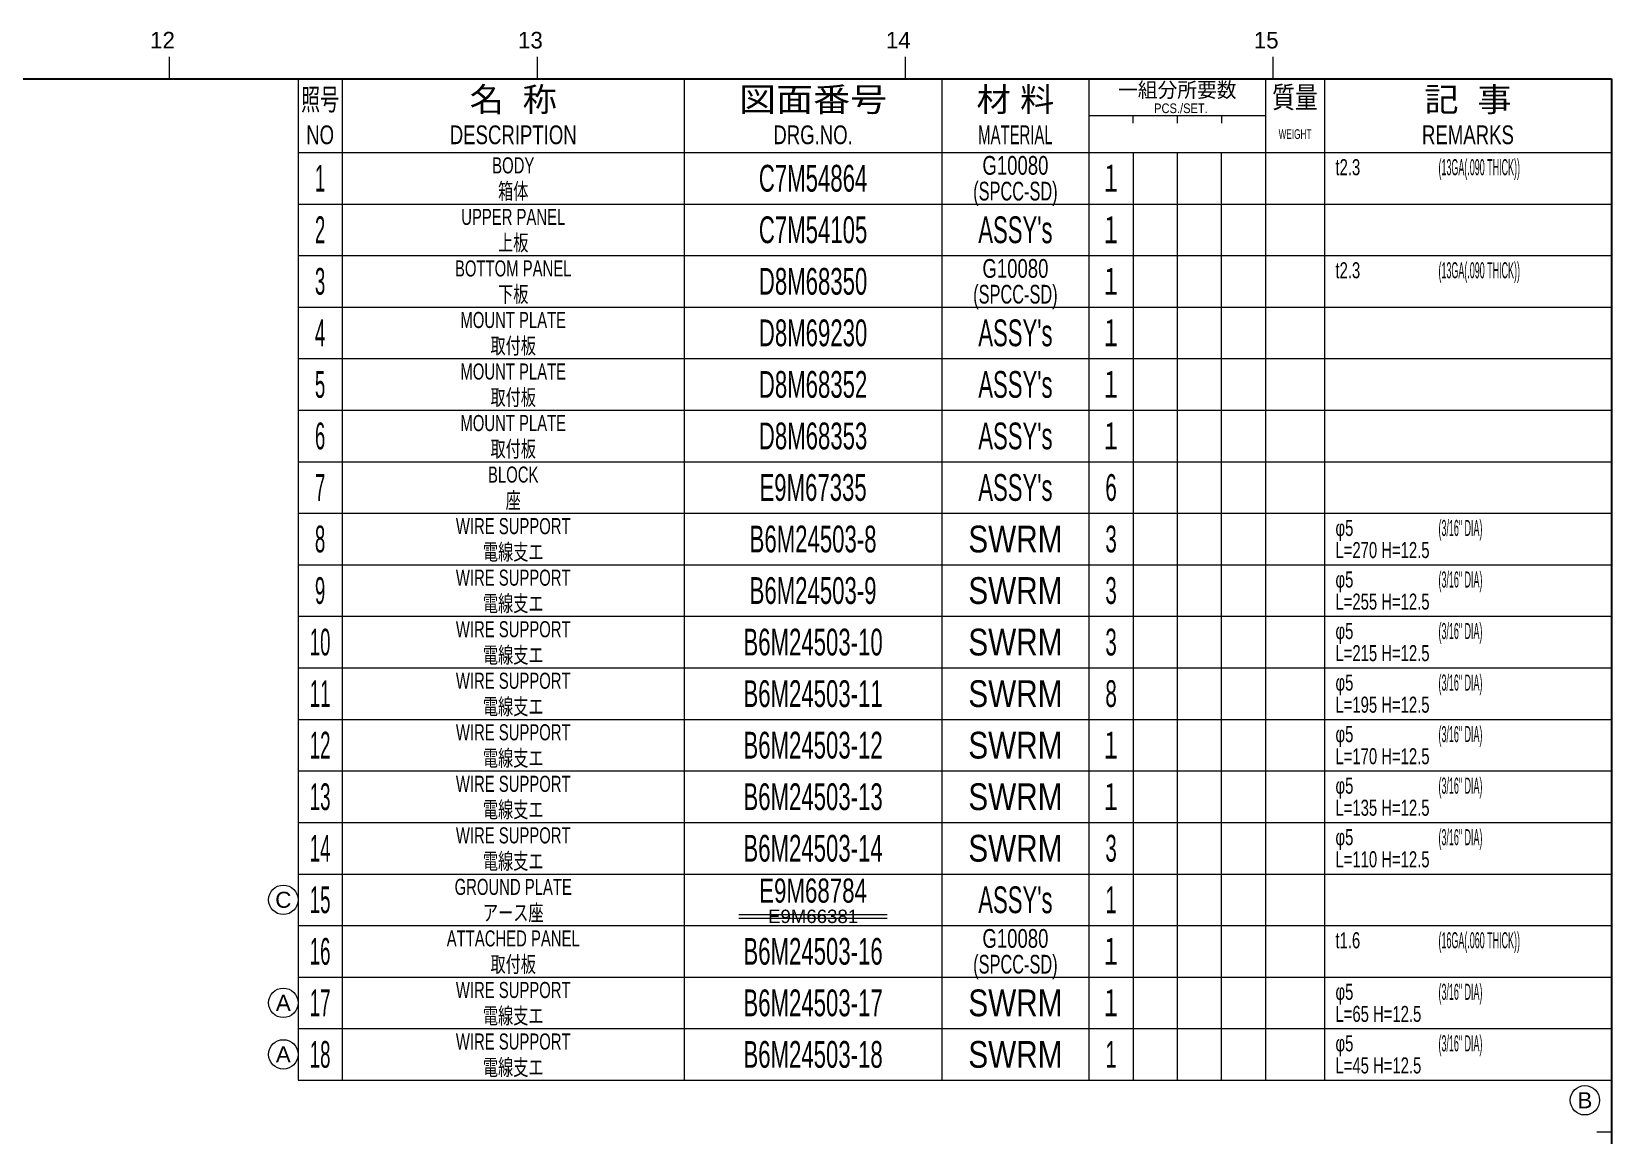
# Model space of a CAD drawing. Header units: millimetres. Extents: x 10 to 832, y 7 to 590.
# Drawn here: x 616.8 to 831.5, y 440.5 to 590.4 of the extents above; entities that cross this region are included whole.
import ezdxf
from ezdxf.enums import TextEntityAlignment as Align

# ---------------------------------------------------------------- set-up
doc = ezdxf.new("R2010")
doc.units = ezdxf.units.MM
for name, color, linetype in [('図面枠B6M', 7, 'Continuous'), ('表題、部品表_01', 7, 'Continuous'), ('表題、部品表_02', 7, 'Continuous'), ('表題、部品表_03', 7, 'Continuous'), ('表題、部品表_Layer1', 7, 'Continuous')]:
    doc.layers.add(name, color=color, linetype=linetype)
doc.styles.add('HG丸ｺﾞｼｯｸM-PRO', font='')
doc.styles.get('HG丸ｺﾞｼｯｸM-PRO').set_extended_font_data('HG丸ｺﾞｼｯｸM-PRO')

# ---------------------------------------------------------------- blocks, each defined once
blk = doc.blocks.new('BLKF023')
at = {"layer": '図面枠B6M', "color": 4, "linetype": 'Continuous', "lineweight": 13}
for p, q in [((635.5, 587), (635.5, 584)), ((685.5, 587), (685.5, 584)), ((735.5, 587), (735.5, 584)), ((785.5, 587), (785.5, 584)), ((829.5, 567), (831.5, 567)), ((829.5, 560), (831.5, 560)), ((829.5, 553), (831.5, 553)), ((829.5, 546), (831.5, 546)), ((829.5, 539), (831.5, 539)), ((829.5, 532), (831.5, 532)), ((829.5, 525), (831.5, 525)), ((829.5, 518), (831.5, 518)), ((829.5, 511), (831.5, 511)), ((829.5, 504), (831.5, 504)), ((829.5, 497), (831.5, 497)), ((829.5, 490), (831.5, 490)), ((829.5, 483), (831.5, 483)), ((829.5, 476), (831.5, 476)), ((829.5, 469), (831.5, 469)), ((829.5, 462), (831.5, 462)), ((829.5, 455), (831.5, 455)), ((829.5, 448), (831.5, 448)), ((829.5, 441), (831.5, 441))]:
    blk.add_line(p, q, dxfattribs=at)
at = {"layer": '図面枠B6M', "color": 2, "linetype": 'Continuous', "lineweight": 25}
for p, q in [((35.5, 584), (831.5, 584)), ((831.5, 584), (831.5, 15))]:
    blk.add_line(p, q, dxfattribs=at)
at = {"layer": '図面枠B6M', "color": 4, "linetype": 'Continuous', "lineweight": 13, "style": 'HG丸ｺﾞｼｯｸM-PRO', "width": 1.003994}
for s, p in [('12', (632.9, 587.45)), ('13', (682.9, 587.45)), ('14', (732.9, 587.45)), ('15', (782.9, 587.45))]:
    blk.add_text(s, height=2.255, dxfattribs=at).set_placement(p, align=Align.BOTTOM_LEFT)
blk = doc.blocks.new('BLKF025')
at = {"layer": '表題、部品表_02', "color": 4, "linetype": 'Continuous', "lineweight": 13}
for p, q in [((653, 574), (653, 567)), ((653, 574), (831.5, 574)), ((659, 574), (659, 567)), ((705.5, 574), (705.5, 567)), ((740.5, 574), (740.5, 567)), ((760.5, 574), (760.5, 567)), ((766.5, 574), (766.5, 567)), ((772.5, 574), (772.5, 567)), ((778.5, 567), (778.5, 574)), ((784.5, 574), (784.5, 567)), ((792.5, 574), (792.5, 567)), ((831.5, 574), (831.5, 567)), ((653, 567), (831.5, 567))]:
    blk.add_line(p, q, dxfattribs=at)
blk = doc.blocks.new('BLKF027')
at = {"layer": '表題、部品表_02', "color": 4, "linetype": 'Continuous', "lineweight": 13}
for p, q in [((653, 567), (653, 560)), ((653, 567), (831.5, 567)), ((659, 567), (659, 560)), ((705.5, 567), (705.5, 560)), ((740.5, 567), (740.5, 560)), ((760.5, 567), (760.5, 560)), ((766.5, 567), (766.5, 560)), ((772.5, 567), (772.5, 560)), ((778.5, 560), (778.5, 567)), ((784.5, 567), (784.5, 560)), ((792.5, 567), (792.5, 560)), ((831.5, 567), (831.5, 560)), ((653, 560), (831.5, 560))]:
    blk.add_line(p, q, dxfattribs=at)
blk = doc.blocks.new('BLKF050')
at = {"layer": '表題、部品表_02', "color": 4, "linetype": 'Continuous', "lineweight": 13}
for p, q in [((653, 560), (653, 553)), ((653, 560), (831.5, 560)), ((659, 560), (659, 553)), ((705.5, 560), (705.5, 553)), ((740.5, 560), (740.5, 553)), ((760.5, 560), (760.5, 553)), ((766.5, 560), (766.5, 553)), ((772.5, 560), (772.5, 553)), ((778.5, 553), (778.5, 560)), ((784.5, 560), (784.5, 553)), ((792.5, 560), (792.5, 553)), ((831.5, 560), (831.5, 553)), ((653, 553), (831.5, 553))]:
    blk.add_line(p, q, dxfattribs=at)
blk = doc.blocks.new('BLKF052')
at = {"layer": '表題、部品表_02', "color": 4, "linetype": 'Continuous', "lineweight": 13}
for p, q in [((653, 553), (653, 546)), ((653, 553), (831.5, 553)), ((659, 553), (659, 546)), ((705.5, 553), (705.5, 546)), ((740.5, 553), (740.5, 546)), ((760.5, 553), (760.5, 546)), ((766.5, 553), (766.5, 546)), ((772.5, 553), (772.5, 546)), ((778.5, 546), (778.5, 553)), ((784.5, 553), (784.5, 546)), ((792.5, 553), (792.5, 546)), ((831.5, 553), (831.5, 546)), ((653, 546), (831.5, 546))]:
    blk.add_line(p, q, dxfattribs=at)
blk = doc.blocks.new('BLKF054')
at = {"layer": '表題、部品表_02', "color": 4, "linetype": 'Continuous', "lineweight": 13}
for p, q in [((653, 546), (653, 539)), ((653, 546), (831.5, 546)), ((659, 546), (659, 539)), ((705.5, 546), (705.5, 539)), ((740.5, 546), (740.5, 539)), ((760.5, 546), (760.5, 539)), ((766.5, 546), (766.5, 539)), ((772.5, 546), (772.5, 539)), ((778.5, 539), (778.5, 546)), ((784.5, 546), (784.5, 539)), ((792.5, 546), (792.5, 539)), ((831.5, 546), (831.5, 539)), ((653, 539), (831.5, 539))]:
    blk.add_line(p, q, dxfattribs=at)
blk = doc.blocks.new('BLKF056')
at = {"layer": '表題、部品表_02', "color": 4, "linetype": 'Continuous', "lineweight": 13}
for p, q in [((653, 539), (653, 532)), ((653, 539), (831.5, 539)), ((659, 539), (659, 532)), ((705.5, 539), (705.5, 532)), ((740.5, 539), (740.5, 532)), ((760.5, 539), (760.5, 532)), ((766.5, 539), (766.5, 532)), ((772.5, 539), (772.5, 532)), ((778.5, 532), (778.5, 539)), ((784.5, 539), (784.5, 532)), ((792.5, 539), (792.5, 532)), ((831.5, 539), (831.5, 532)), ((653, 532), (831.5, 532))]:
    blk.add_line(p, q, dxfattribs=at)
blk = doc.blocks.new('BLKF058')
at = {"layer": '表題、部品表_02', "color": 4, "linetype": 'Continuous', "lineweight": 13}
for p, q in [((653, 518), (653, 511)), ((653, 518), (831.5, 518)), ((659, 518), (659, 511)), ((705.5, 518), (705.5, 511)), ((740.5, 518), (740.5, 511)), ((760.5, 518), (760.5, 511)), ((766.5, 518), (766.5, 511)), ((772.5, 518), (772.5, 511)), ((778.5, 511), (778.5, 518)), ((784.5, 518), (784.5, 511)), ((792.5, 518), (792.5, 511)), ((831.5, 518), (831.5, 511)), ((653, 511), (831.5, 511))]:
    blk.add_line(p, q, dxfattribs=at)
blk = doc.blocks.new('BLKF060')
at = {"layer": '表題、部品表_02', "color": 4, "linetype": 'Continuous', "lineweight": 13}
for p, q in [((653, 511), (653, 504)), ((653, 511), (831.5, 511)), ((659, 511), (659, 504)), ((705.5, 511), (705.5, 504)), ((740.5, 511), (740.5, 504)), ((760.5, 511), (760.5, 504)), ((766.5, 511), (766.5, 504)), ((772.5, 511), (772.5, 504)), ((778.5, 504), (778.5, 511)), ((784.5, 511), (784.5, 504)), ((792.5, 511), (792.5, 504)), ((831.5, 511), (831.5, 504)), ((653, 504), (831.5, 504))]:
    blk.add_line(p, q, dxfattribs=at)
blk = doc.blocks.new('BLKF062')
at = {"layer": '表題、部品表_02', "color": 4, "linetype": 'Continuous', "lineweight": 13}
for p, q in [((653, 504), (653, 497)), ((653, 504), (831.5, 504)), ((659, 504), (659, 497)), ((705.5, 504), (705.5, 497)), ((740.5, 504), (740.5, 497)), ((760.5, 504), (760.5, 497)), ((766.5, 504), (766.5, 497)), ((772.5, 504), (772.5, 497)), ((778.5, 497), (778.5, 504)), ((784.5, 504), (784.5, 497)), ((792.5, 504), (792.5, 497)), ((831.5, 504), (831.5, 497)), ((653, 497), (831.5, 497))]:
    blk.add_line(p, q, dxfattribs=at)
blk = doc.blocks.new('BLKF064')
at = {"layer": '表題、部品表_02', "color": 4, "linetype": 'Continuous', "lineweight": 13}
for p, q in [((653, 497), (653, 490)), ((653, 497), (831.5, 497)), ((659, 497), (659, 490)), ((705.5, 497), (705.5, 490)), ((740.5, 497), (740.5, 490)), ((760.5, 497), (760.5, 490)), ((766.5, 497), (766.5, 490)), ((772.5, 497), (772.5, 490)), ((778.5, 490), (778.5, 497)), ((784.5, 497), (784.5, 490)), ((792.5, 497), (792.5, 490)), ((831.5, 497), (831.5, 490)), ((653, 490), (831.5, 490))]:
    blk.add_line(p, q, dxfattribs=at)
blk = doc.blocks.new('BLKF066')
at = {"layer": '表題、部品表_02', "color": 4, "linetype": 'Continuous', "lineweight": 13}
for p, q in [((653, 490), (653, 483)), ((653, 490), (831.5, 490)), ((659, 490), (659, 483)), ((705.5, 490), (705.5, 483)), ((740.5, 490), (740.5, 483)), ((760.5, 490), (760.5, 483)), ((766.5, 490), (766.5, 483)), ((772.5, 490), (772.5, 483)), ((778.5, 483), (778.5, 490)), ((784.5, 490), (784.5, 483)), ((792.5, 490), (792.5, 483)), ((831.5, 490), (831.5, 483)), ((653, 483), (831.5, 483))]:
    blk.add_line(p, q, dxfattribs=at)
blk = doc.blocks.new('BLKF068')
at = {"layer": '表題、部品表_02', "color": 4, "linetype": 'Continuous', "lineweight": 13}
for p, q in [((653, 483), (653, 476)), ((653, 483), (831.5, 483)), ((659, 483), (659, 476)), ((705.5, 483), (705.5, 476)), ((740.5, 483), (740.5, 476)), ((760.5, 483), (760.5, 476)), ((766.5, 483), (766.5, 476)), ((772.5, 483), (772.5, 476)), ((778.5, 476), (778.5, 483)), ((784.5, 483), (784.5, 476)), ((792.5, 483), (792.5, 476)), ((831.5, 483), (831.5, 476)), ((653, 476), (831.5, 476))]:
    blk.add_line(p, q, dxfattribs=at)
blk = doc.blocks.new('BLKF070')
at = {"layer": '表題、部品表_02', "color": 4, "linetype": 'Continuous', "lineweight": 13}
for p, q in [((653, 532), (653, 525)), ((653, 532), (831.5, 532)), ((659, 532), (659, 525)), ((705.5, 532), (705.5, 525)), ((740.5, 532), (740.5, 525)), ((760.5, 532), (760.5, 525)), ((766.5, 532), (766.5, 525)), ((772.5, 532), (772.5, 525)), ((778.5, 525), (778.5, 532)), ((784.5, 532), (784.5, 525)), ((792.5, 532), (792.5, 525)), ((831.5, 532), (831.5, 525)), ((653, 525), (831.5, 525))]:
    blk.add_line(p, q, dxfattribs=at)
blk = doc.blocks.new('BLKF072')
at = {"layer": '表題、部品表_02', "color": 4, "linetype": 'Continuous', "lineweight": 13}
for p, q in [((653, 525), (653, 518)), ((653, 525), (831.5, 525)), ((659, 525), (659, 518)), ((705.5, 525), (705.5, 518)), ((740.5, 525), (740.5, 518)), ((760.5, 525), (760.5, 518)), ((766.5, 525), (766.5, 518)), ((772.5, 525), (772.5, 518)), ((778.5, 518), (778.5, 525)), ((784.5, 525), (784.5, 518)), ((792.5, 525), (792.5, 518)), ((831.5, 525), (831.5, 518)), ((653, 518), (831.5, 518))]:
    blk.add_line(p, q, dxfattribs=at)
blk = doc.blocks.new('BLKF298')
at = {"layer": '表題、部品表_02', "color": 4, "linetype": 'Continuous', "lineweight": 13}
for p, q in [((653, 476), (653, 469)), ((653, 476), (831.5, 476)), ((659, 476), (659, 469)), ((705.5, 476), (705.5, 469)), ((740.5, 476), (740.5, 469)), ((760.5, 476), (760.5, 469)), ((766.5, 476), (766.5, 469)), ((772.5, 476), (772.5, 469)), ((778.5, 469), (778.5, 476)), ((784.5, 476), (784.5, 469)), ((792.5, 476), (792.5, 469)), ((831.5, 476), (831.5, 469)), ((653, 469), (831.5, 469))]:
    blk.add_line(p, q, dxfattribs=at)
blk = doc.blocks.new('BLKF302')
at = {"layer": '表題、部品表_01', "color": 4, "linetype": 'Continuous', "lineweight": 13}
for p, q in [((653, 584), (653, 574)), ((653, 584), (831.5, 584)), ((659, 584), (659, 574)), ((705.5, 584), (705.5, 574)), ((740.5, 584), (740.5, 574)), ((760.5, 584), (760.5, 574)), ((784.5, 584), (784.5, 574)), ((792.5, 584), (792.5, 574)), ((831.5, 584), (831.5, 574)), ((760.5, 579), (784.5, 579)), ((766.5, 578), (766.5, 579)), ((772.5, 579), (772.5, 578)), ((778.5, 579), (778.5, 578)), ((653, 574), (831.5, 574))]:
    blk.add_line(p, q, dxfattribs=at)
at = {"layer": '表題、部品表_01', "color": 3, "linetype": 'Continuous', "lineweight": 35, "style": 'HG丸ｺﾞｼｯｸM-PRO'}
for s, height, width, p in [('照号', 2.909, 0.651535, (656, 581.2)), ('名  称', 3.273, 1.042426, (682.25, 581.2)), ('図面番号', 3.273, 1.127518, (723, 581.2)), ('材 料', 3.273, 1.042439, (750.5, 581.2)), ('一組分所要数', 2.036, 0.966638, (772.5, 582.5)), ('質量', 2.909, 0.781842, (788.5, 581.5)), ('記  事', 3.273, 1.042426, (812, 581.2)), ('PCS./SET.', 1.309, 0.862935, (773, 580)), ('NO', 2.545, 0.740841, (656, 576.4)), ('DESCRIPTION', 2.5455, 0.741365, (682.25, 576.4)), ('DRG.NO.', 2.545, 0.741189, (723, 576.4)), ('MATERIAL', 2.545, 0.594756, (750.5, 576.4)), ('REMARKS', 2.545, 0.742803, (812, 576.4)), ('WEIGHT', 1.309, 0.635507, (788.5, 576.5))]:
    blk.add_text(s, height=height, dxfattribs=dict(at, width=width)).set_placement(p, align=Align.MIDDLE_CENTER)
blk = doc.blocks.new('BLKF301')
at = {"layer": '表題、部品表_01', "color": 3, "linetype": 'Continuous', "lineweight": 13}
blk.add_blockref('BLKF302', (0, 0), dxfattribs=at)
blk = doc.blocks.new('BLKF303')
at = {"layer": '表題、部品表_02', "color": 4, "linetype": 'Continuous', "lineweight": 13}
for p, q in [((653, 469), (653, 462)), ((653, 469), (831.5, 469)), ((659, 469), (659, 462)), ((705.5, 469), (705.5, 462)), ((740.5, 469), (740.5, 462)), ((760.5, 469), (760.5, 462)), ((766.5, 469), (766.5, 462)), ((772.5, 469), (772.5, 462)), ((778.5, 462), (778.5, 469)), ((784.5, 469), (784.5, 462)), ((792.5, 469), (792.5, 462)), ((831.5, 469), (831.5, 462)), ((653, 462), (831.5, 462))]:
    blk.add_line(p, q, dxfattribs=at)
blk = doc.blocks.new('BLKF345')
at = {"layer": '表題、部品表_02', "color": 4, "linetype": 'Continuous', "lineweight": 13}
for p, q in [((653, 462), (653, 455)), ((653, 462), (831.5, 462)), ((659, 462), (659, 455)), ((705.5, 462), (705.5, 455)), ((740.5, 462), (740.5, 455)), ((760.5, 462), (760.5, 455)), ((766.5, 462), (766.5, 455)), ((772.5, 462), (772.5, 455)), ((778.5, 455), (778.5, 462)), ((784.5, 462), (784.5, 455)), ((792.5, 462), (792.5, 455)), ((831.5, 462), (831.5, 455)), ((653, 455), (831.5, 455))]:
    blk.add_line(p, q, dxfattribs=at)
blk = doc.blocks.new('BLKF347')
at = {"layer": '表題、部品表_02', "color": 4, "linetype": 'Continuous', "lineweight": 13}
for p, q in [((653, 455), (653, 448)), ((653, 455), (831.5, 455)), ((659, 455), (659, 448)), ((705.5, 455), (705.5, 448)), ((740.5, 455), (740.5, 448)), ((760.5, 455), (760.5, 448)), ((766.5, 455), (766.5, 448)), ((772.5, 455), (772.5, 448)), ((778.5, 448), (778.5, 455)), ((784.5, 455), (784.5, 448)), ((792.5, 455), (792.5, 448)), ((831.5, 455), (831.5, 448)), ((653, 448), (831.5, 448))]:
    blk.add_line(p, q, dxfattribs=at)
blk = doc.blocks.new('BLKF447')
at = {"layer": '表題、部品表_Layer1', "color": 4, "linetype": 'Continuous', "lineweight": 13}
blk.add_circle((651, 451.5), 2, dxfattribs=at)
at = {"layer": '表題、部品表_Layer1', "color": 4, "linetype": 'Continuous', "lineweight": 13, "style": 'HG丸ｺﾞｼｯｸM-PRO', "width": 1.042301}
blk.add_text('A', height=2.18, dxfattribs=at).set_placement((651, 451.5), align=Align.MIDDLE_CENTER)
blk = doc.blocks.new('BLKF448')
at = {"layer": '表題、部品表_Layer1', "color": 4, "linetype": 'Continuous', "lineweight": 13}
blk.add_circle((651, 458.5), 2, dxfattribs=at)
at = {"layer": '表題、部品表_Layer1', "color": 4, "linetype": 'Continuous', "lineweight": 13, "style": 'HG丸ｺﾞｼｯｸM-PRO', "width": 1.042301}
blk.add_text('A', height=2.18, dxfattribs=at).set_placement((651, 458.5), align=Align.MIDDLE_CENTER)
blk = doc.blocks.new('BLKF460')
at = {"layer": '表題、部品表_Layer1', "color": 4, "linetype": 'Continuous', "lineweight": 13}
blk.add_circle((827.9, 445.27), 2, dxfattribs=at)
at = {"layer": '表題、部品表_Layer1', "color": 4, "linetype": 'Continuous', "lineweight": 13, "style": 'HG丸ｺﾞｼｯｸM-PRO', "width": 1.04272}
blk.add_text('B', height=2.18, dxfattribs=at).set_placement((827.9, 445.27), align=Align.MIDDLE_CENTER)
blk = doc.blocks.new('BLKF463')
at = {"layer": '表題、部品表_Layer1', "color": 4, "linetype": 'Continuous', "lineweight": 13}
blk.add_circle((651, 472.5), 2, dxfattribs=at)
at = {"layer": '表題、部品表_Layer1', "color": 4, "linetype": 'Continuous', "lineweight": 13, "style": 'HG丸ｺﾞｼｯｸM-PRO', "width": 1.042931}
blk.add_text('C', height=2.18, dxfattribs=at).set_placement((651, 472.5), align=Align.MIDDLE_CENTER)

msp = doc.modelspace()

# ---------------------------------------------------------------- linework, layer by layer
at = {"layer": '表題、部品表_Layer1', "color": 4, "linetype": 'Continuous', "lineweight": 13}
for p, q in [((712.91, 470.5), (733.09, 470.5)), ((712.91, 470), (733.09, 470))]:
    msp.add_line(p, q, dxfattribs=at)

# ---------------------------------------------------------------- block references
at = {"layer": '図面枠B6M', "color": 4, "linetype": 'Continuous', "lineweight": 13}
msp.add_blockref('BLKF023', (0, 0), dxfattribs=at)
at = {"layer": '表題、部品表_01', "color": 3, "linetype": 'Continuous', "lineweight": 13}
msp.add_blockref('BLKF301', (0, 0), dxfattribs=at)
at = {"layer": '表題、部品表_02', "color": 4, "linetype": 'Continuous', "lineweight": 13}
for name in ['BLKF025', 'BLKF027', 'BLKF050', 'BLKF052', 'BLKF054', 'BLKF056', 'BLKF070', 'BLKF072', 'BLKF058', 'BLKF060', 'BLKF062', 'BLKF064', 'BLKF066', 'BLKF068', 'BLKF298', 'BLKF303', 'BLKF345', 'BLKF347']:
    msp.add_blockref(name, (0, 0), dxfattribs=at)
at = {"layer": '表題、部品表_Layer1', "color": 4, "linetype": 'Continuous', "lineweight": 13}
for name in ['BLKF463', 'BLKF448', 'BLKF447', 'BLKF460']:
    msp.add_blockref(name, (0, 0), dxfattribs=at)

# ---------------------------------------------------------------- texts
at = {"layer": '表題、部品表_03', "color": 3, "linetype": 'Continuous', "lineweight": 35, "style": 'HG丸ｺﾞｼｯｸM-PRO'}
for s, height, width, p in [('BODY', 2.182, 0.693212, (682.25, 572.25)), ('G10080', 2.545, 0.740408, (750.5, 572.25)), ('1', 3.64, 0.521199, (656, 570.5)), ('C7M54864', 3.636, 0.619792, (723, 570.5)), ('１', 3.64, 0.578238, (763.5, 570.5)), ('箱体', 2.182, 0.692256, (682.25, 568.75)), ('(SPCC-SD)', 2.545, 0.652377, (750.5, 568.75)), ('2', 3.64, 0.521199, (656, 563.5)), ('UPPER PANEL', 2.1818, 0.691487, (682.25, 565.25)), ('C7M54105', 3.636, 0.619792, (723, 563.5)), ("ASSY's", 3.636, 0.617769, (750.5, 563.5)), ('１', 3.64, 0.578238, (763.5, 563.5)), ('上板', 2.182, 0.692256, (682.25, 561.75)), ('3', 3.64, 0.521199, (656, 556.5)), ('BOTTOM PANEL', 2.1818, 0.692642, (682.25, 558.25)), ('D8M68350', 3.636, 0.619412, (723, 556.5)), ('G10080', 2.545, 0.740408, (750.5, 558.25)), ('１', 3.64, 0.578238, (763.5, 556.5)), ('下板', 2.182, 0.692256, (682.25, 554.75)), ('(SPCC-SD)', 2.545, 0.652377, (750.5, 554.75)), ('MOUNT PLATE', 2.1818, 0.692407, (682.25, 551.25)), ('4', 3.64, 0.521199, (656, 549.5)), ('D8M69230', 3.636, 0.619412, (723, 549.5)), ("ASSY's", 3.636, 0.617769, (750.5, 549.5)), ('１', 3.64, 0.578238, (763.5, 549.5)), ('取付板', 2.182, 0.692256, (682.25, 547.75)), ('MOUNT PLATE', 2.1818, 0.692407, (682.25, 544.25)), ('5', 3.64, 0.521199, (656, 542.5)), ('D8M68352', 3.636, 0.619412, (723, 542.5)), ("ASSY's", 3.636, 0.617769, (750.5, 542.5)), ('１', 3.64, 0.578238, (763.5, 542.5)), ('取付板', 2.182, 0.692256, (682.25, 540.75)), ('6', 3.64, 0.521199, (656, 535.5)), ('MOUNT PLATE', 2.1818, 0.692407, (682.25, 537.25)), ('D8M68353', 3.636, 0.619412, (723, 535.5)), ("ASSY's", 3.636, 0.617769, (750.5, 535.5)), ('１', 3.64, 0.578238, (763.5, 535.5)), ('取付板', 2.182, 0.692256, (682.25, 533.75)), ('BLOCK', 2.182, 0.693284, (682.25, 530.25)), ('E9M67335', 3.636, 0.619819, (723, 528.5)), ("ASSY's", 3.636, 0.617769, (750.5, 528.5)), ('6', 3.64, 0.576062, (763.5, 528.5)), ('7', 3.64, 0.521199, (656, 528.5)), ('座', 2.18, 0.692256, (682.25, 526.75)), ('WIRE SUPPORT', 2.1818, 0.691856, (682.25, 523.25)), ('8', 3.64, 0.521199, (656, 521.5)), ('B6M24503-8', 3.636, 0.619572, (723, 521.5)), ('SWRM', 3.636, 0.830719, (750.5, 521.5)), ('3', 3.64, 0.576062, (763.5, 521.5)), ('電線支エ', 2.182, 0.692256, (682.25, 519.75)), ('9', 3.64, 0.521199, (656, 514.5)), ('WIRE SUPPORT', 2.1818, 0.691856, (682.25, 516.25)), ('B6M24503-9', 3.636, 0.619572, (723, 514.5)), ('SWRM', 3.636, 0.830719, (750.5, 514.5)), ('3', 3.64, 0.576062, (763.5, 514.5)), ('電線支エ', 2.182, 0.692256, (682.25, 512.75)), ('10', 3.636, 0.521199, (656, 507.5)), ('WIRE SUPPORT', 2.1818, 0.691856, (682.25, 509.25)), ('B6M24503-10', 3.6364, 0.619606, (723, 507.5)), ('SWRM', 3.636, 0.830719, (750.5, 507.5)), ('3', 3.64, 0.576062, (763.5, 507.5)), ('電線支エ', 2.182, 0.692256, (682.25, 505.75)), ('WIRE SUPPORT', 2.1818, 0.691856, (682.25, 502.25)), ('11', 3.636, 0.521199, (656, 500.5)), ('B6M24503-11', 3.6364, 0.619606, (723, 500.5)), ('SWRM', 3.636, 0.830719, (750.5, 500.5)), ('8', 3.64, 0.576062, (763.5, 500.5)), ('電線支エ', 2.182, 0.692256, (682.25, 498.75)), ('WIRE SUPPORT', 2.1818, 0.691856, (682.25, 495.25)), ('12', 3.636, 0.521199, (656, 493.5)), ('B6M24503-12', 3.6364, 0.619606, (723, 493.5)), ('SWRM', 3.636, 0.830719, (750.5, 493.5)), ('１', 3.64, 0.578238, (763.5, 493.5)), ('電線支エ', 2.182, 0.692256, (682.25, 491.75)), ('13', 3.636, 0.521199, (656, 486.5)), ('WIRE SUPPORT', 2.1818, 0.691856, (682.25, 488.25)), ('B6M24503-13', 3.6364, 0.619606, (723, 486.5)), ('SWRM', 3.636, 0.830719, (750.5, 486.5)), ('１', 3.64, 0.578238, (763.5, 486.5)), ('電線支エ', 2.182, 0.692256, (682.25, 484.75)), ('14', 3.636, 0.521199, (656, 479.5)), ('WIRE SUPPORT', 2.1818, 0.691856, (682.25, 481.25)), ('B6M24503-14', 3.6364, 0.619606, (723, 479.5)), ('SWRM', 3.636, 0.830719, (750.5, 479.5)), ('3', 3.64, 0.576062, (763.5, 479.5)), ('電線支エ', 2.182, 0.692256, (682.25, 477.75)), ('GROUND PLATE', 2.1818, 0.69201, (682.25, 474.25)), ('E9M68784', 3.273, 0.691595, (723, 473.75)), ('15', 3.636, 0.521199, (656, 472.5)), ("ASSY's", 3.636, 0.617769, (750.5, 472.5)), ('1', 3.64, 0.576062, (763.5, 472.5)), ('アース座', 2.182, 0.692256, (682.25, 470.75)), ('ATTACHED PANEL', 2.1818, 0.692606, (682.25, 467.25)), ('G10080', 2.545, 0.740408, (750.5, 467.25)), ('16', 3.636, 0.521199, (656, 465.5)), ('B6M24503-16', 3.6364, 0.619606, (723, 465.5)), ('１', 3.64, 0.578238, (763.5, 465.5)), ('取付板', 2.182, 0.692256, (682.25, 463.75)), ('(SPCC-SD)', 2.545, 0.652377, (750.5, 463.75)), ('17', 3.636, 0.521199, (656, 458.5)), ('WIRE SUPPORT', 2.1818, 0.691856, (682.25, 460.25)), ('B6M24503-17', 3.6364, 0.619606, (723, 458.5)), ('SWRM', 3.636, 0.830719, (750.5, 458.5)), ('１', 3.64, 0.578238, (763.5, 458.5)), ('電線支エ', 2.182, 0.692256, (682.25, 456.75)), ('18', 3.636, 0.521199, (656, 451.5)), ('WIRE SUPPORT', 2.1818, 0.691856, (682.25, 453.25)), ('B6M24503-18', 3.6364, 0.619606, (723, 451.5)), ('SWRM', 3.636, 0.830719, (750.5, 451.5)), ('1', 3.64, 0.576062, (763.5, 451.5)), ('電線支エ', 2.182, 0.692256, (682.25, 449.75))]:
    msp.add_text(s, height=height, dxfattribs=dict(at, width=width)).set_placement(p, align=Align.MIDDLE_CENTER)
for s, height, width, p in [('t2.3', 2.182, 0.690457, (794, 572)), ('(13GA(.090 THICK))', 2.1818, 0.416535, (808, 572)), ('t2.3', 2.182, 0.690457, (794, 558)), ('(13GA(.090 THICK))', 2.1818, 0.416535, (808, 558)), ('φ5', 2.182, 0.691838, (794, 523)), ('(3/16" DIA)', 2.1818, 0.416548, (808, 523)), ('L=270 H=12.5', 2.1818, 0.691248, (794, 520)), ('φ5', 2.182, 0.691838, (794, 516)), ('(3/16" DIA)', 2.1818, 0.416548, (808, 516)), ('L=255 H=12.5', 2.1818, 0.691248, (794, 513)), ('φ5', 2.182, 0.691838, (794, 509)), ('(3/16" DIA)', 2.1818, 0.416548, (808, 509)), ('L=215 H=12.5', 2.1818, 0.691248, (794, 506)), ('φ5', 2.182, 0.691838, (794, 502)), ('(3/16" DIA)', 2.1818, 0.416548, (808, 502)), ('L=195 H=12.5', 2.1818, 0.691248, (794, 499)), ('φ5', 2.182, 0.691838, (794, 495)), ('(3/16" DIA)', 2.1818, 0.416548, (808, 495)), ('L=170 H=12.5', 2.1818, 0.691248, (794, 492)), ('φ5', 2.182, 0.691838, (794, 488)), ('(3/16" DIA)', 2.1818, 0.416548, (808, 488)), ('L=135 H=12.5', 2.1818, 0.691248, (794, 485)), ('φ5', 2.182, 0.691838, (794, 481)), ('(3/16" DIA)', 2.1818, 0.416548, (808, 481)), ('L=110 H=12.5', 2.1818, 0.691248, (794, 478)), ('t1.6', 2.182, 0.690457, (794, 467)), ('(16GA(.060 THICK))', 2.1818, 0.416535, (808, 467)), ('φ5', 2.182, 0.691838, (794, 460)), ('(3/16" DIA)', 2.1818, 0.416548, (808, 460)), ('L=65 H=12.5', 2.1818, 0.691245, (794, 457)), ('φ5', 2.182, 0.691838, (794, 453)), ('(3/16" DIA)', 2.1818, 0.416548, (808, 453)), ('L=45 H=12.5', 2.1818, 0.691245, (794, 450))]:
    msp.add_text(s, height=height, dxfattribs=dict(at, width=width)).set_placement(p, align=Align.MIDDLE_LEFT)
at = {"layer": '表題、部品表_Layer1', "color": 3, "linetype": 'Continuous', "lineweight": 35, "style": 'HG丸ｺﾞｼｯｸM-PRO', "width": 1.042423}
msp.add_text('E9M66381', height=1.818, dxfattribs=at).set_placement((723, 470.25), align=Align.MIDDLE_CENTER)

doc.saveas('drawing.dxf')
